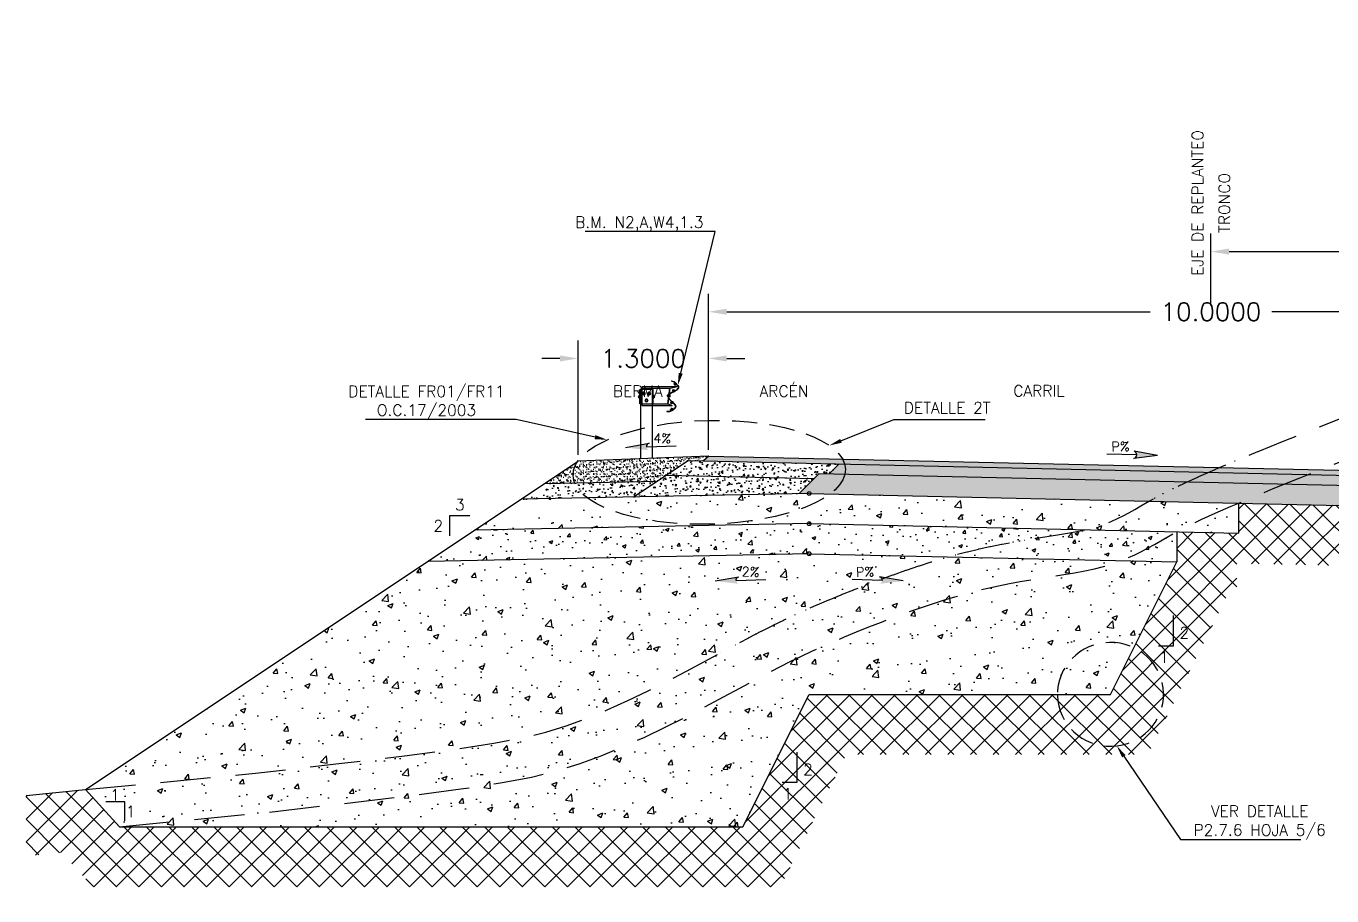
# Model space of a CAD drawing. Header units: metres. Extents: x 750563 to 756046, y 4495933 to 4497284.
# Drawn here: x 755722.03 to 755735.03, y 4496150 to 4496158.66 of the extents above; entities that cross this region are included whole.
import ezdxf
from ezdxf import colors
from ezdxf.entities.mleader import LeaderData, LeaderLine
from ezdxf.enums import TextEntityAlignment as Align
from ezdxf.math import Vec2, Vec3

# ---------------------------------------------------------------- set-up
doc = ezdxf.new("R2010")
doc.units = ezdxf.units.M
doc.linetypes.add('kv_TRAZOS', pattern=[0.75, 0.5, -0.25])
for name, color, linetype in [('00_TEXTO DETALLES', 7, 'Continuous'), ('00_TEXTOS', 7, 'Continuous'), ('00_VISTO', 7, 'Continuous'), ('00_VISTO2', 3, 'Continuous'), ('00TRAMA16', 16, 'Continuous'), ('00TRAMA251', 251, 'Continuous'), ('00TRAMA252', 252, 'Continuous'), ('00TRAMA253', 253, 'Continuous'), ('00TRAMA31', 31, 'Continuous'), ('00TRAMA32', 32, 'Continuous'), ('00TRAMA36', 36, 'Continuous')]:
    doc.layers.add(name, color=color, linetype=linetype)
doc.styles.get("Standard").update_dxf_attribs({"font": 'simplex.shx'})
doc.dimstyles.get("Standard").update_dxf_attribs({"dimtxt": 0.18, "dimasz": 0.18, "dimexe": 0.18, "dimexo": 0.0625, "dimgap": 0.09, "dimtad": 0, "dimtih": 1, "dimtoh": 1, "dimdec": 4, "dimzin": 0, "dimdsep": 46, "dimtxsty": 'Standard', "dimcen": 0.09, "dimadec": 0, "dimazin": 0, "dimtfac": 1, "dimtdec": 4, "dimtofl": 0, "dimtmove": 0, "dimatfit": 3, "dimfxl": 1, "dimtolj": 1, "dimtzin": 0, "dimarcsym": 0})

# ---------------------------------------------------------------- blocks, each defined once
blk = doc.blocks.new('Barrera')
at = {"layer": '00TRAMA251'}
for p, q in [((-0.386, 0.661), (-0.362, 0.661)), ((-0.386, 0.52), (-0.386, 0.661)), ((-0.379, 0.661), (-0.379, 0.52)), ((-0.362, 0.693), (-0.013, 0.693)), ((-0.362, 0.676), (-0.362, 0.693)), ((-0.362, 0.676), (-0.082, 0.676)), ((-0.362, 0.52), (-0.362, 0.676)), ((-0.259, 0.661), (-0.362, 0.661)), ((-0.259, 0.52), (-0.259, 0.661)), ((-0.108, 0.52), (-0.085, 0.676)), ((-0.104, 0.52), (-0.082, 0.676)), ((-0.082, 0.676), (-0.013, 0.693)), ((-0.079, 0.628), (-0.015, 0.663)), ((-0.078, 0.625), (-0.014, 0.66)), ((-0.072, 0.747), (-0.071, 0.75)), ((-0.072, 0.747), (-0.047, 0.739)), ((-0.071, 0.75), (-0.045, 0.742)), ((-0.052, 0.661), (-0.059, 0.658)), ((-0.059, 0.658), (-0.056, 0.652)), ((-0.059, 0.65), (-0.045, 0.658)), ((-0.052, 0.644), (-0.056, 0.65)), ((-0.055, 0.66), (-0.043, 0.637)), ((-0.052, 0.661), (-0.049, 0.656)), ((-0.047, 0.739), (-0.01, 0.701)), ((-0.043, 0.649), (-0.047, 0.656)), ((-0.045, 0.742), (-0.008, 0.703)), ((-0.037, 0.727), (-0.043, 0.721)), ((-0.043, 0.711), (-0.038, 0.715)), ((-0.043, 0.711), (-0.037, 0.705)), ((-0.029, 0.707), (-0.042, 0.718)), ((-0.038, 0.652), (-0.042, 0.659)), ((-0.04, 0.708), (-0.021, 0.726)), ((-0.033, 0.723), (-0.039, 0.717)), ((-0.037, 0.705), (-0.033, 0.71)), ((-0.018, 0.713), (-0.035, 0.731)), ((-0.022, 0.714), (-0.035, 0.726)), ((-0.025, 0.715), (-0.031, 0.71)), ((-0.021, 0.711), (-0.027, 0.706)), ((-0.397, 0.598), (-0.397, 0.583)), ((-0.396, 0.601), (-0.392, 0.601)), ((-0.396, 0.596), (-0.392, 0.596)), ((-0.396, 0.586), (-0.392, 0.586)), ((-0.396, 0.581), (-0.392, 0.581)), ((-0.389, 0.601), (-0.392, 0.601)), ((-0.389, 0.596), (-0.392, 0.596)), ((-0.389, 0.586), (-0.392, 0.586)), ((-0.389, 0.581), (-0.392, 0.581)), ((-0.388, 0.603), (-0.388, 0.577)), ((-0.386, 0.603), (-0.388, 0.603)), ((-0.388, 0.598), (-0.388, 0.583)), ((-0.388, 0.577), (-0.386, 0.577)), ((-0.386, 0.577), (-0.386, 0.603)), ((-0.36, 0.623), (-0.353, 0.635)), ((-0.36, 0.623), (-0.353, 0.611)), ((-0.34, 0.635), (-0.353, 0.635)), ((-0.34, 0.611), (-0.353, 0.611)), ((-0.333, 0.623), (-0.34, 0.635)), ((-0.333, 0.623), (-0.34, 0.611)), ((-0.332, 0.553), (-0.326, 0.565)), ((-0.332, 0.553), (-0.326, 0.541)), ((-0.312, 0.565), (-0.326, 0.565)), ((-0.312, 0.541), (-0.326, 0.541)), ((-0.305, 0.553), (-0.312, 0.565)), ((-0.305, 0.553), (-0.312, 0.541)), ((-0.305, 0.623), (-0.298, 0.635)), ((-0.305, 0.623), (-0.298, 0.611)), ((-0.285, 0.635), (-0.298, 0.635)), ((-0.285, 0.611), (-0.298, 0.611)), ((-0.278, 0.623), (-0.285, 0.635)), ((-0.278, 0.623), (-0.285, 0.611)), ((-0.252, 0.577), (-0.252, 0.603)), ((-0.252, 0.603), (-0.25, 0.603)), ((-0.25, 0.577), (-0.252, 0.577)), ((-0.25, 0.603), (-0.25, 0.577)), ((-0.25, 0.598), (-0.25, 0.583)), ((-0.249, 0.601), (-0.246, 0.601)), ((-0.249, 0.596), (-0.246, 0.596)), ((-0.249, 0.586), (-0.246, 0.586)), ((-0.249, 0.581), (-0.246, 0.581)), ((-0.242, 0.601), (-0.246, 0.601)), ((-0.242, 0.596), (-0.246, 0.596)), ((-0.242, 0.586), (-0.246, 0.586)), ((-0.242, 0.581), (-0.246, 0.581)), ((-0.241, 0.598), (-0.241, 0.583)), ((-0.117, 0.602), (-0.085, 0.598)), ((-0.112, 0.605), (-0.113, 0.597)), ((-0.113, 0.597), (-0.107, 0.596)), ((-0.112, 0.605), (-0.106, 0.604)), ((-0.108, 0.592), (-0.105, 0.608)), ((-0.099, 0.588), (-0.107, 0.589)), ((-0.098, 0.593), (-0.106, 0.594)), ((-0.097, 0.604), (-0.104, 0.606)), ((-0.096, 0.61), (-0.103, 0.611)), ((-0.1, 0.605), (-0.102, 0.593)), ((-0.097, 0.59), (-0.095, 0.607)), ((-0.096, 0.581), (-0.094, 0.595)), ((-0.093, 0.592), (-0.095, 0.593)), ((-0.091, 0.61), (-0.093, 0.596)), ((-0.091, 0.605), (-0.093, 0.605)), ((-0.091, 0.592), (-0.093, 0.592)), ((-0.092, 0.586), (-0.088, 0.61)), ((-0.092, 0.582), (-0.09, 0.596)), ((-0.089, 0.605), (-0.091, 0.605)), ((-0.088, 0.61), (-0.09, 0.596)), ((-0.085, 0.598), (-0.09, 0.598)), ((-0.089, 0.562), (-0.037, 0.51)), ((-0.087, 0.564), (-0.035, 0.512)), ((-0.072, 0.543), (-0.077, 0.537)), ((-0.077, 0.527), (-0.073, 0.532)), ((-0.077, 0.527), (-0.072, 0.522)), ((-0.064, 0.523), (-0.076, 0.535)), ((-0.075, 0.524), (-0.056, 0.543)), ((-0.068, 0.539), (-0.073, 0.534)), ((-0.072, 0.522), (-0.067, 0.526)), ((-0.053, 0.53), (-0.07, 0.547)), ((-0.057, 0.531), (-0.069, 0.542)), ((-0.06, 0.532), (-0.065, 0.526)), ((-0.057, 0.641), (-0.061, 0.647)), ((-0.056, 0.528), (-0.061, 0.522)), ((-0.056, 0.637), (-0.035, 0.649)), ((-0.054, 0.641), (-0.04, 0.65)), ((-0.362, 0.52), (-0.386, 0.52)), ((-0.381, 0.52), (-0.104, 0.52)), ((-0.362, 0.503), (-0.362, 0.52)), ((-0.362, 0.503), (-0.062, 0.503)), ((-0.259, 0.52), (-0.252, 0.52)), ((-0.115, 0.445), (-0.116, 0.442)), ((-0.116, 0.442), (-0.088, 0.443)), ((-0.115, 0.445), (-0.089, 0.446)), ((-0.104, 0.52), (-0.062, 0.503)), ((-0.089, 0.446), (-0.043, 0.472)), ((-0.088, 0.443), (-0.041, 0.47)), ((-0.076, 0.455), (-0.08, 0.461)), ((-0.071, 0.475), (-0.078, 0.472)), ((-0.078, 0.464), (-0.064, 0.473)), ((-0.078, 0.472), (-0.074, 0.466)), ((-0.071, 0.458), (-0.075, 0.464)), ((-0.075, 0.451), (-0.053, 0.463)), ((-0.074, 0.474), (-0.061, 0.451)), ((-0.073, 0.455), (-0.059, 0.464)), ((-0.071, 0.475), (-0.068, 0.47)), ((-0.062, 0.464), (-0.066, 0.47)), ((-0.057, 0.467), (-0.061, 0.473))]:
    blk.add_line(p, q, dxfattribs=at)
for points in [[(-0.252, 0.52), (-0.252, 0.661), (-0.259, 0.661)], [(-0.379, 0.52), (-0.379, -0.026)], [(-0.259, -0.017), (-0.259, 0.52)]]:
    blk.add_lwpolyline(points, dxfattribs=at)
at = {"layer": '00TRAMA251', "extrusion": (0, 0, -1)}
for centre, major_axis, start_param, end_param in [((-0.058, 0.647), (-0.00255, 0.00255), 5.641836, 7.403865), ((-0.046, 0.643), (0.00882, 0.00882), 4.489103, 5.415005), ((-0.043, 0.655), (0.00255, 0.00255), 4.07104, 5.833068), ((-0.039, 0.721), (0.00255, 0.00255), 2.239578, 4.001607), ((-0.042, 0.653), (-0.00255, 0.00255), 2.500244, 4.262272), ((-0.027, 0.721), (0.00882, 0.00882), 2.657642, 3.583543), ((-0.037, 0.723), (0.00255, 0.00255), -0.902014, 0.860014), ((-0.036, 0.713), (0.0129, 0.0129), -0.709727, 0.754499), ((-0.037, 0.711), (-0.00882, 0.00882), 1.086845, 2.012747), ((-0.027, 0.709), (0.00255, 0.00255), 2.239578, 4.001607), ((-0.025, 0.711), (-0.00255, 0.00255), 0.668782, 2.43081), ((-0.027, 0.684), (0.017, 0.017), 0.012415, 1.85305), ((-0.027, 0.684), (0.0191, 0.0191), 0.012415, 1.85305), ((-0.393, 0.598), (-0.00228, 0.00228), 4.610001, 6.385573), ((-0.386, 0.591), (-0.00769, 0.00769), 5.019169, 5.976405), ((-0.393, 0.583), (0.00228, 0.00228), 3.039306, 4.814675), ((-0.391, 0.598), (0.00228, 0.00228), -0.102388, 1.673184), ((-0.399, 0.591), (0.00769, 0.00769), 0.30678, 1.264017), ((-0.391, 0.583), (-0.00228, 0.00228), 1.46851, 3.243879), ((-0.346, 0.623), (0.00955, 0.00955), 3.926991, 10.210176), ((-0.346, 0.623), (0.00601, 0.00601), 3.926991, 10.210176), ((-0.319, 0.553), (0.00955, 0.00955), 3.926991, 10.210176), ((-0.319, 0.553), (0.00601, 0.00601), 3.926991, 10.210176), ((-0.291, 0.623), (0.00955, 0.00955), 3.926991, 10.210176), ((-0.291, 0.623), (0.00601, 0.00601), 3.926991, 10.210176), ((-0.239, 0.591), (-0.00769, 0.00769), 5.019169, 5.976405), ((-0.247, 0.598), (-0.00228, 0.00228), 4.610001, 6.385573), ((-0.247, 0.583), (0.00228, 0.00228), 3.039306, 4.814675), ((-0.244, 0.598), (-0.00228, 0.00228), 1.468408, 3.243981), ((-0.252, 0.591), (0.00769, 0.00769), 0.30678, 1.264017), ((-0.244, 0.583), (-0.00228, 0.00228), 1.46851, 3.243879), ((-0.104, 0.591), (0.00255, 0.00255), 3.18707, 4.949098), ((-0.094, 0.598), (0.00882, 0.00882), 3.605133, 4.531034), ((-0.102, 0.608), (0.00255, 0.00255), 3.18707, 4.949098), ((-0.101, 0.591), (0.00255, 0.00255), 0.045477, 1.807505), ((-0.109, 0.601), (0.00882, 0.00882), 0.463541, 1.389442), ((-0.099, 0.608), (0.00255, 0.00255), 0.045477, 1.807505), ((-0.072, 0.579), (-0.017, 0.017), 4.716369, 5.640904), ((-0.072, 0.579), (0.0149, 0.0149), 3.145572, 4.070108), ((-0.103, 0.6), (0.0129, 0.0129), 0.194378, 1.658604), ((-0.068, 0.607), (0.017, 0.017), 4.070108, 4.994643), ((-0.068, 0.607), (-0.0149, 0.0149), 5.640904, 6.565439), ((-0.074, 0.537), (0.00255, 0.00255), 2.219631, 3.981659), ((-0.062, 0.538), (-0.00882, 0.00882), 4.208491, 5.134392), ((-0.072, 0.539), (-0.00255, 0.00255), 0.648834, 2.410863), ((-0.071, 0.529), (0.0129, 0.0129), -0.729674, 0.734552), ((-0.072, 0.527), (-0.00882, 0.00882), 1.066898, 1.992799), ((-0.062, 0.526), (0.00255, 0.00255), 2.219631, 3.981659), ((-0.06, 0.528), (0.00255, 0.00255), -0.921962, 0.840066), ((-0.056, 0.644), (-0.00255, 0.00255), 2.500244, 4.262272), ((-0.052, 0.655), (0.0129, 0.0129), 1.121735, 2.585961), ((-0.054, 0.656), (-0.00882, 0.00882), 2.918307, 3.844208), ((-0.076, 0.461), (0.00255, 0.00255), 4.058535, 5.820563), ((-0.075, 0.458), (0.00255, 0.00255), 0.916942, 2.678971), ((-0.065, 0.458), (-0.00882, 0.00882), 6.047395, 6.973296), ((-0.071, 0.469), (-0.0129, 0.0129), 2.680026, 4.144252), ((-0.072, 0.47), (-0.00882, 0.00882), 2.905802, 3.831703), ((-0.062, 0.469), (-0.00255, 0.00255), 5.629331, 7.39136), ((-0.061, 0.467), (0.00255, 0.00255), 0.916942, 2.678971), ((-0.055, 0.493), (0.017, 0.017), 0.00398, 1.844615), ((-0.055, 0.493), (0.0191, 0.0191), 0.00398, 1.844615)]:
    blk.add_ellipse(centre, major_axis=major_axis, ratio=1, start_param=start_param, end_param=end_param, dxfattribs=at)
blk = doc.blocks.new('*D181')
at = {"color": 0, "lineweight": -2, "transparency": 16777216}
for p, q in [((755728.827, 4496154.445), (755728.827, 4496155.999)), ((755738.827, 4496154.22), (755738.827, 4496155.999)), ((755729.007, 4496155.819), (755733.223, 4496155.819)), ((755738.647, 4496155.819), (755734.432, 4496155.819))]:
    blk.add_line(p, q, dxfattribs=at)
at = {"color": 0, "transparency": 16777216}
for points in [[(755729.007, 4496155.849), (755729.007, 4496155.789), (755728.827, 4496155.819)], [(755738.647, 4496155.849), (755738.647, 4496155.789), (755738.827, 4496155.819)]]:
    blk.add_solid(points, dxfattribs=at)
at = {"layer": 'Defpoints', "color": 0, "transparency": 16777216}
for p in [(755738.827, 4496155.819), (755728.827, 4496154.383), (755738.827, 4496154.158)]:
    blk.add_point(p, dxfattribs=at)
at = {"color": 0, "transparency": 16777216, "insert": (755733.827, 4496155.819), "char_height": 0.18, "attachment_point": 5}
blk.add_mtext('\\A1;10.0000', dxfattribs=at)
blk = doc.blocks.new('*D182')
at = {"color": 0, "lineweight": -2, "transparency": 16777216}
for p, q in [((755727.527, 4496154.393), (755727.527, 4496155.534)), ((755728.827, 4496154.445), (755728.827, 4496155.534)), ((755727.347, 4496155.354), (755727.167, 4496155.354)), ((755729.007, 4496155.354), (755729.187, 4496155.354))]:
    blk.add_line(p, q, dxfattribs=at)
at = {"color": 0, "transparency": 16777216}
for points in [[(755727.347, 4496155.384), (755727.347, 4496155.324), (755727.527, 4496155.354)], [(755729.007, 4496155.384), (755729.007, 4496155.324), (755728.827, 4496155.354)]]:
    blk.add_solid(points, dxfattribs=at)
at = {"layer": 'Defpoints', "color": 0, "transparency": 16777216}
for p in [(755727.527, 4496155.354), (755728.827, 4496154.383), (755727.527, 4496154.33)]:
    blk.add_point(p, dxfattribs=at)
at = {"color": 0, "transparency": 16777216, "insert": (755728.177, 4496155.354), "char_height": 0.18, "attachment_point": 5}
blk.add_mtext('\\A1;1.3000', dxfattribs=at)
blk = doc.blocks.new('*D184')
at = {"color": 0, "lineweight": -2, "transparency": 16777216}
for p, q in [((755733.827, 4496155.882), (755733.827, 4496156.598)), ((755738.827, 4496154.22), (755738.827, 4496156.598)), ((755734.007, 4496156.418), (755735.792, 4496156.418)), ((755738.647, 4496156.418), (755736.863, 4496156.418))]:
    blk.add_line(p, q, dxfattribs=at)
at = {"color": 0, "transparency": 16777216}
for points in [[(755734.007, 4496156.448), (755734.007, 4496156.388), (755733.827, 4496156.418)], [(755738.647, 4496156.448), (755738.647, 4496156.388), (755738.827, 4496156.418)]]:
    blk.add_solid(points, dxfattribs=at)
at = {"layer": 'Defpoints', "color": 0, "transparency": 16777216}
for p in [(755738.827, 4496156.418), (755733.827, 4496155.819), (755738.827, 4496154.158)]:
    blk.add_point(p, dxfattribs=at)
at = {"color": 0, "transparency": 16777216, "insert": (755736.327, 4496156.418), "char_height": 0.18, "attachment_point": 5}
blk.add_mtext('\\A1;5.0000', dxfattribs=at)

msp = doc.modelspace()

# ---------------------------------------------------------------- hatches: boundary and pattern name
at = {"layer": '00_TEXTOS'}
for points in [[(755728.23371, 4496154.51047, 0.32826208), (755728.20848, 4496154.47409, 0.32826208), (755728.23571, 4496154.43918), (755728.0005, 4496154.46826)], [(755733.06282, 4496154.42936, -0.32826208), (755733.08805, 4496154.39298, -0.32826208), (755733.06082, 4496154.35807), (755733.29603, 4496154.38714)], [(755729.12627, 4496153.18111, 0.32826208), (755729.10104, 4496153.14473, 0.32826208), (755729.12827, 4496153.10982), (755728.89306, 4496153.1389)], [(755730.52869, 4496153.18111, -0.32826208), (755730.55392, 4496153.14473, -0.32826208), (755730.52669, 4496153.10982), (755730.76189, 4496153.1389)]]:
    msp.add_hatch(color=256, dxfattribs=at).paths.add_polyline_path(points)
at = {"layer": '00TRAMA16'}
h = msp.add_hatch(dxfattribs=at)
h.set_pattern_fill('AR-CONC', color=256, scale=0.003, style=0)
h.set_pattern_definition([(50, (755722.62383, 4496150.6923), (0.546554, -0.047817), [0.05715, -0.62865]), (355, (755722.6238, 4496150.6923), (-0.105728, 0.57317), [0.04572, -0.50292]), (100.451, (755722.66937, 4496150.68834), (0.440828, 0.52535), [0.04857, -0.53427]), (46.184, (755722.6238, 4496150.8447), (0.813237, -0.126127), [0.085725, -0.942975]), (96.636, (755722.6916, 4496150.8342), (0.71221, 0.742277), [0.072855, -0.801405]), (351.184, (755722.6238, 4496150.8447), (0.712214, 0.742275), [0.06858, -0.75438]), (21, (755722.70003, 4496150.8066), (0.454845, -0.306797), [0.05715, -0.62865]), (326, (755722.7, 4496150.8066), (0.185406, 0.552564), [0.04572, -0.50292]), (71.4514, (755722.73793, 4496150.78106), (0.64025, 0.245769), [0.04857, -0.53427]), (37.5, (755722.62383, 4496150.69232), (0.0092658, 0.253665), [0, -0.496824, 0, -0.51054, 0, -0.504825]), (7.5, (755722.62383, 4496150.69232), (0.200459, 0.300542), [0, -0.291084, 0, -0.485394, 0, -0.192405]), (327.5, (755722.4539, 4496150.69232), (0.4067718, -0.0171862), [0, -0.1905, 0, -0.59436, 0, -0.78867]), (317.5, (755722.3777, 4496150.69232), (0.444388, 0.07628), [0, -0.24765, 0, -0.394716, 0, -0.56007])])
h.paths.add_polyline_path([(755732.82756, 4496152.00997), (755733.48638, 4496153.32762), (755729.82748, 4496153.40986), (755726.03285, 4496153.33397), (755722.62383, 4496151.06128), (755722.9638, 4496150.69232), (755729.16873, 4496150.69232), (755729.82756, 4496152.00997)])
at = {"layer": '00TRAMA251'}
h = msp.add_hatch(dxfattribs=at)
h.set_pattern_fill('AR-SAND', color=256, scale=0.001, style=0)
h.set_pattern_definition([(37.5, (755573.97127, 4496163.985406), (-0.001600031, 0.048941324), [0, -0.038608, 0, -0.04318, 0, -0.041275]), (7.5, (755573.97127, 4496163.985406), (0.044952328, 0.07168251), [0, -0.020828, 0, -0.034798, 0, -0.013335]), (327.5, (755573.94003, 4496163.985406), (0.079099237, 0.000143718), [0, -0.0127, 0, -0.04572, 0, -0.05969]), (317.5, (755573.94003, 4496163.985406), (0.076355645, 0.022292932), [0, -0.00635, 0, -0.029972, 0, -0.03429])])
h.paths.add_polyline_path([(755727.52748, 4496154.33039), (755727.19292, 4496154.10735), (755728.31663, 4496154.12982), (755728.62748, 4496154.33706), (755728.77748, 4496154.33369), (755728.82748, 4496154.38257)])
msp.add_hatch(color=256, dxfattribs=at).paths.add_polyline_path([(755728.82748, 4496154.38257), (755728.77748, 4496154.33369), (755738.87748, 4496154.10668), (755738.82748, 4496154.15782)])
h = msp.add_hatch(dxfattribs=at)
h.set_pattern_fill('AR-CONC', color=256, scale=0.003, style=0)
h.set_pattern_definition([(50, (755726.4969, 4496153.6139), (0.546554, -0.047817), [0.05715, -0.62865]), (355, (755726.4969, 4496153.6139), (-0.10573, 0.57317), [0.04572, -0.50292]), (100.451, (755726.54243, 4496153.6099), (0.440828, 0.52535), [0.04857, -0.53427]), (46.184, (755726.4969, 4496153.7663), (0.81324, -0.126127), [0.085725, -0.942975]), (96.636, (755726.56465, 4496153.7558), (0.71221, 0.74228), [0.072855, -0.801405]), (351.184, (755726.4969, 4496153.7663), (0.71221, 0.74228), [0.06858, -0.75438]), (21, (755726.5731, 4496153.7282), (0.454845, -0.306797), [0.05715, -0.62865]), (326, (755726.5731, 4496153.7282), (0.185406, 0.552564), [0.04572, -0.50292]), (71.451, (755726.611, 4496153.7026), (0.64025, 0.24577), [0.04857, -0.53427]), (37.5, (755726.49688, 4496153.61388), (0.009266, 0.253665), [0, -0.496824, 0, -0.51054, 0, -0.504825]), (7.5, (755726.49688, 4496153.61388), (0.200459, 0.300542), [0, -0.291084, 0, -0.485394, 0, -0.192405]), (327.5, (755726.32696, 4496153.61388), (0.406772, -0.017186), [0, -0.1905, 0, -0.59436, 0, -0.78867]), (317.5, (755726.25076, 4496153.61388), (0.444388, 0.07628), [0, -0.24765, 0, -0.394716, 0, -0.56007])])
h.paths.add_polyline_path([(755734.10126, 4496153.91395), (755729.82748, 4496154.01001), (755726.96092, 4496153.95268), (755726.49688, 4496153.64332), (755729.82748, 4496153.70993), (755734.10126, 4496153.61388)])
at = {"layer": '00TRAMA252'}
msp.add_hatch(color=256, dxfattribs=at).paths.add_polyline_path([(755737.52748, 4496154.13702), (755730.12748, 4496154.30334), (755730.02748, 4496154.20557), (755737.62748, 4496154.03475)])
at = {"layer": '00TRAMA253'}
h = msp.add_hatch(dxfattribs=at)
h.set_pattern_fill('ANSI37', color=256, scale=0.05, style=0)
h.set_pattern_definition([(45, (755722.03334, 4496150.09232), (-0.1122532, 0.1122532), []), (135, (755722.03334, 4496150.09232), (-0.1122532, -0.1122532), [])])
h.paths.add_polyline_path([(755745.66926, 4496155.23956), (755746.38309, 4496155.23956), (755746.51779, 4496155.23956), (755748.7047, 4496157.42647), (755749.64155, 4496158.0529), (755749.69551, 4496158.05533), (755750.03777, 4496158.06259), (755750.03777, 4496158.66272), (755749.68042, 4496158.65514, 0.00591116), (755749.67097, 4496158.65483), (755749.44729, 4496158.64479), (755748.32215, 4496157.89245)])
h.paths.add_polyline_path([(755746.51779, 4496155.23956), (755746.38309, 4496155.23956), (755745.66926, 4496155.23956), (755744.29609, 4496153.86639), (755741.80218, 4496153.79644), (755741.62748, 4496153.75887), (755739.82748, 4496153.78525), (755739.79382, 4496153.44972), (755739.39382, 4496153.44972), (755739.36701, 4496153.7956), (755734.10126, 4496153.91395), (755734.10126, 4496153.61388), (755733.48638, 4496153.6277), (755733.48638, 4496153.32762), (755732.82756, 4496152.00997), (755729.82756, 4496152.00997), (755729.16873, 4496150.69232), (755722.96398, 4496150.69232), (755722.96382, 4496150.69231), (755722.62383, 4496151.06128), (755722.03334, 4496151.00416), (755722.03334, 4496150.40136), (755722.38471, 4496150.43535), (755722.70079, 4496150.09232), (755729.53955, 4496150.09232), (755730.19838, 4496151.40997), (755733.19838, 4496151.40997), (755734.00138, 4496153.01597), (755734.08638, 4496153.01406), (755734.08638, 4496153.31414), (755739.81634, 4496153.18535), (755740.86643, 4496153.16996), (755744.55155, 4496153.27332)])
msp.add_hatch(color=256, dxfattribs=at).paths.add_polyline_path([(755729.92748, 4496154.20781), (755729.72748, 4496154.00801), (755729.82748, 4496154.01001), (755737.92748, 4496153.82796), (755737.72748, 4496154.0325)])
at = {"layer": '00TRAMA31'}
h = msp.add_hatch(dxfattribs=at)
h.set_pattern_fill('AR-CONC', color=256, scale=0.002, style=0)
h.set_pattern_definition([(50, (755726.03285, 4496153.32762), (0.364369, -0.031878), [0.0381, -0.4191]), (355, (755726.03285, 4496153.32762), (-0.070486, 0.382113), [0.03048, -0.33528]), (100.451, (755726.0632, 4496153.32497), (0.293885, 0.350233), [0.03238, -0.35618]), (46.184, (755726.03285, 4496153.4292), (0.542158, -0.084085), [0.05715, -0.62865]), (96.636, (755726.07803, 4496153.4222), (0.47481, 0.49485), [0.04857, -0.53427]), (351.184, (755726.03285, 4496153.4292), (0.47481, 0.49485), [0.04572, -0.50292]), (21, (755726.08365, 4496153.40382), (0.30323, -0.204531), [0.0381, -0.4191]), (326, (755726.08365, 4496153.40382), (0.123604, 0.368376), [0.03048, -0.33528]), (71.4514, (755726.10892, 4496153.38678), (0.426833, 0.163846), [0.03238, -0.35618]), (37.5, (755726.03285, 4496153.32762), (0.0061772, 0.16911), [0, -0.331216, 0, -0.34036, 0, -0.33655]), (7.5, (755726.03285, 4496153.32762), (0.1336393, 0.200361), [0, -0.194056, 0, -0.323596, 0, -0.12827]), (327.5, (755725.91957, 4496153.32762), (0.2711812, -0.0114575), [0, -0.127, 0, -0.39624, 0, -0.52578]), (317.5, (755725.86877, 4496153.32762), (0.296258, 0.050853), [0, -0.1651, 0, -0.263144, 0, -0.37338])])
h.paths.add_polyline_path([(755733.48638, 4496153.6277), (755729.82748, 4496153.70993), (755726.49688, 4496153.64332), (755726.03285, 4496153.33397), (755729.82748, 4496153.40986), (755733.48638, 4496153.32762)])
at = {"layer": '00TRAMA32'}
h = msp.add_hatch(dxfattribs=at)
h.set_pattern_fill('AR-CONC', color=256, scale=0.0008, style=0)
h.set_pattern_definition([(50, (755800.92881, 4495930.85701), (0.145747735, -0.01275127), [0.01524, -0.16764]), (355, (755800.92881, 4495930.857), (-0.02819426, 0.15284531), [0.012192, -0.134112]), (100.451, (755800.94095, 4495930.85594), (0.117554, 0.14009335), [0.012952, -0.142472]), (46.1842, (755800.9288, 4495930.89765), (0.21686323, -0.03363386), [0.02286, -0.25146]), (96.6356, (755800.94688, 4495930.89484), (0.18992339, 0.19794044), [0.019428, -0.213708]), (351.184, (755800.9288, 4495930.89765), (0.18992368, 0.1979401), [0.018288, -0.201168]), (21, (755800.94913, 4495930.88749), (0.121291904, -0.081812415), [0.01524, -0.16764]), (326, (755800.94913, 4495930.88749), (0.04944162, 0.14735037), [0.012192, -0.134112]), (71.4514, (755800.95924, 4495930.88067), (0.17073319, 0.06553829), [0.012952, -0.142472]), (37.5, (755800.92881, 4495930.857007), (0.002470883, 0.067644031), [0, -0.1324864, 0, -0.136144, 0, -0.13462]), (7.5, (755800.92881, 4495930.85701), (0.05345573, 0.08014446), [0, -0.0776224, 0, -0.1294384, 0, -0.051308]), (327.5, (755800.883494, 4495930.85701), (0.108472476, -0.004582995), [0, -0.0508, 0, -0.158496, 0, -0.210312]), (317.5, (755800.86317, 4495930.85701), (0.118503345, 0.020341193), [0, -0.06604, 0, -0.1052576, 0, -0.149352])])
h.paths.add_polyline_path([(755728.40976, 4496154.19191), (755729.82766, 4496154.16004), (755729.88072, 4496154.1611), (755729.92748, 4496154.20781), (755730.02748, 4496154.20557), (755730.12748, 4496154.30334), (755728.62748, 4496154.33706)])
at = {"layer": '00TRAMA36'}
h = msp.add_hatch(dxfattribs=at)
h.set_pattern_fill('AR-CONC', color=256, scale=0.0008, style=0)
h.set_pattern_definition([(50, (755727.01553, 4496153.95374), (0.145748, -0.012751), [0.01524, -0.16764]), (355, (755727.01553, 4496153.95374), (-0.028194, 0.152845), [0.012192, -0.134112]), (100.451, (755727.02767, 4496153.95268), (0.117554, 0.140093), [0.012952, -0.142472]), (46.184, (755727.01553, 4496153.99438), (0.216863, -0.033634), [0.02286, -0.25146]), (96.636, (755727.0336, 4496153.99158), (0.189923, 0.19794), [0.019428, -0.213708]), (351.184, (755727.01553, 4496153.99438), (0.189924, 0.19794), [0.018288, -0.201168]), (21, (755727.03585, 4496153.98422), (0.121292, -0.081812), [0.01524, -0.16764]), (326, (755727.03585, 4496153.98422), (0.049442, 0.14735), [0.012192, -0.134112]), (71.451, (755727.04595, 4496153.9774), (0.170733, 0.065538), [0.012952, -0.142472]), (37.5, (755727.015525, 4496153.95374), (0.0024709, 0.067644), [0, -0.1324864, 0, -0.136144, 0, -0.13462]), (7.5, (755727.015525, 4496153.95374), (0.0534557, 0.0801445), [0, -0.0776224, 0, -0.1294384, 0, -0.051308]), (327.5, (755726.97021, 4496153.95374), (0.1084725, -0.004583), [0, -0.0508, 0, -0.158496, 0, -0.210312]), (317.5, (755726.94989, 4496153.95374), (0.1185033, 0.020341), [0, -0.06604, 0, -0.1052576, 0, -0.149352])])
h.paths.add_polyline_path([(755728.08457, 4496153.97512), (755728.31658, 4496154.12979), (755727.24753, 4496154.10841), (755727.01553, 4496153.95374)])
h = msp.add_hatch(dxfattribs=at)
h.set_pattern_fill('AR-CONC', color=256, scale=0.0008, style=0)
h.set_pattern_definition([(50, (755728.08457, 4496153.97512), (0.145748, -0.012751), [0.01524, -0.16764]), (355, (755728.08457, 4496153.97512), (-0.028194, 0.152845), [0.012192, -0.134112]), (100.451, (755728.09672, 4496153.97406), (0.117554, 0.140093), [0.012952, -0.142472]), (46.184, (755728.08457, 4496154.01576), (0.216863, -0.033634), [0.02286, -0.25146]), (96.636, (755728.10265, 4496154.01296), (0.189923, 0.19794), [0.019428, -0.213708]), (351.184, (755728.08457, 4496154.01576), (0.189924, 0.19794), [0.018288, -0.201168]), (21, (755728.10489, 4496154.0056), (0.121292, -0.0818124), [0.01524, -0.16764]), (326, (755728.1049, 4496154.0056), (0.049442, 0.14735), [0.012192, -0.134112]), (71.451, (755728.115, 4496153.99878), (0.170733, 0.065538), [0.012952, -0.142472]), (37.5, (755728.084573, 4496153.97512), (0.0024709, 0.067644), [0, -0.1324864, 0, -0.136144, 0, -0.13462]), (7.5, (755728.08457, 4496153.97512), (0.0534557, 0.0801445), [0, -0.0776224, 0, -0.1294384, 0, -0.051308]), (327.5, (755728.03926, 4496153.97512), (0.1084725, -0.004583), [0, -0.0508, 0, -0.158496, 0, -0.210312]), (317.5, (755728.01894, 4496153.97512), (0.1185033, 0.020341), [0, -0.06604, 0, -0.1052576, 0, -0.149352])])
h.paths.add_polyline_path([(755729.72301, 4496154.00789), (755729.87748, 4496154.15892), (755728.40976, 4496154.19191), (755728.08457, 4496153.97512)])

# ---------------------------------------------------------------- linework, layer by layer
at = {"layer": '00_TEXTO DETALLES', "color": 2, "linetype": 'kv_TRAZOS', "ltscale": 0.5}
msp.add_ellipse((755728.83308, 4496154.22031), major_axis=(1.3556, 0.03078), ratio=0.38130633, dxfattribs=at)
at = {"layer": '00_TEXTO DETALLES', "color": 2, "linetype": 'kv_TRAZOS', "ltscale": 0.5, "extrusion": (0, 0, -1)}
msp.add_ellipse((755732.82756, 4496152.00997), major_axis=(-0.52856, -0.012), ratio=0.97793797, dxfattribs=at)
at = {"layer": '00_TEXTOS'}
for points in [[(755728.0005, 4496154.46826), (755728.23371, 4496154.51047)], [(755728.20848, 4496154.47409), (755728.50496, 4496154.48241)], [(755733.08805, 4496154.39298), (755732.79157, 4496154.40129)], [(755733.29603, 4496154.38714), (755733.06082, 4496154.35807)], [(755733.29603, 4496154.38714), (755733.06282, 4496154.42936)], [(755726.44882, 4496153.78827), (755726.24882, 4496153.78827)], [(755726.24882, 4496153.78827), (755726.24882, 4496153.58827)], [(755723.0157, 4496150.93889), (755722.82689, 4496150.93889)], [(755723.0157, 4496150.75008), (755723.0157, 4496150.93889)]]:
    msp.add_lwpolyline(points, dxfattribs=at)
for points in [[(755728.23371, 4496154.51047, 0.32826208), (755728.20848, 4496154.47409)], [(755733.06082, 4496154.35807, 0.32826208), (755733.08805, 4496154.39298)], [(755733.08805, 4496154.39298, 0.32826208), (755733.06282, 4496154.42936)]]:
    msp.add_lwpolyline(points, format="xyb", dxfattribs=at)
at = {"layer": '00_TEXTOS', "flags": 128}
for points in [[(755728.89306, 4496153.1389), (755729.12627, 4496153.18111)], [(755730.76189, 4496153.1389), (755730.52869, 4496153.18111)], [(755729.10104, 4496153.14473), (755729.39752, 4496153.15305)], [(755730.55392, 4496153.14473), (755730.25743, 4496153.15305)], [(755733.30367, 4496152.49389), (755733.45367, 4496152.49389), (755733.45367, 4496152.79389)], [(755729.55795, 4496151.13418), (755729.70795, 4496151.13418), (755729.70795, 4496151.43418)]]:
    msp.add_lwpolyline(points, dxfattribs=at)
for points in [[(755729.10104, 4496153.14473, -0.32826208), (755729.12627, 4496153.18111)], [(755730.52869, 4496153.18111, -0.32826208), (755730.55392, 4496153.14473)]]:
    msp.add_lwpolyline(points, format="xyb", dxfattribs=at)
at = {"layer": '00_VISTO'}
for centre in [(755729.82748, 4496154.01001), (755729.82748, 4496153.7089), (755729.82748, 4496153.40986), (755729.82748, 4496153.40986)]:
    msp.add_circle(centre, 0.01895, dxfattribs=at)
at = {"layer": '00_VISTO2'}
for p, q in [((755728.82748, 4496154.38257), (755728.77748, 4496154.33369)), ((755728.62748, 4496154.33706), (755728.08462, 4496153.97515)), ((755730.12748, 4496154.30334), (755730.02748, 4496154.20557)), ((755728.31663, 4496154.12982), (755727.19292, 4496154.10735)), ((755729.92748, 4496154.20781), (755729.72748, 4496154.00801)), ((755729.82748, 4496154.01001), (755726.96092, 4496153.95268)), ((755734.10126, 4496153.91395), (755734.10126, 4496153.61388)), ((755729.82748, 4496153.70993), (755726.49688, 4496153.64332)), ((755733.48638, 4496153.6277), (755733.48638, 4496153.32762)), ((755729.82748, 4496153.40986), (755726.03285, 4496153.33397))]:
    msp.add_line(p, q, dxfattribs=at)
for points in [[(755728.82748, 4496154.38257), (755727.52748, 4496154.33039)], [(755728.82748, 4496154.38257), (755738.82748, 4496154.15782)], [(755722.62383, 4496151.06128), (755727.52748, 4496154.33039)], [(755728.62748, 4496154.33706), (755739.02748, 4496154.10331)], [(755729.92748, 4496154.20781), (755737.72748, 4496154.0325)], [(755729.82748, 4496154.01001), (755739.82748, 4496153.78525)], [(755729.82748, 4496153.70993), (755734.10126, 4496153.61388)], [(755729.82748, 4496153.40986), (755733.48638, 4496153.32762)], [(755722.03334, 4496151.00416), (755722.62383, 4496151.06128)], [(755722.96382, 4496150.69231), (755722.62383, 4496151.06128)]]:
    msp.add_lwpolyline(points, dxfattribs=at)
at = {"layer": '00_VISTO2', "flags": 128}
for points in [[(755728.40976, 4496154.19191), (755729.87748, 4496154.15892)], [(755729.82756, 4496152.00997), (755732.82756, 4496152.00997), (755733.48638, 4496153.32762)], [(755722.96398, 4496150.69232), (755729.16873, 4496150.69232), (755729.82756, 4496152.00997)]]:
    msp.add_lwpolyline(points, dxfattribs=at)
at = {"layer": '00TRAMA16', "color": 80, "linetype": 'kv_TRAZOS', "flags": 128}
msp.add_lwpolyline([(755722.62383, 4496151.06128), (755724.31698, 4496151.22507), (755725.14748, 4496151.3199), (755725.80083, 4496151.39811), (755726.30528, 4496151.46431), (755726.68863, 4496151.5229), (755726.97915, 4496151.57802), (755727.20784, 4496151.634), (755727.40953, 4496151.69653), (755727.61203, 4496151.77075), (755727.81764, 4496151.85548), (755728.0229, 4496151.94781), (755728.22489, 4496152.04489), (755728.42085, 4496152.14389), (755728.60821, 4496152.24199), (755728.78458, 4496152.33645), (755728.94718, 4496152.42427, -0.00067591), (755728.94814, 4496152.42479), (755729.0944, 4496152.50327, -0.00143863), (755729.09643, 4496152.50436), (755729.22789, 4496152.57393, -0.00201437), (755729.23075, 4496152.57543), (755729.3505, 4496152.63757, -0.00261552), (755729.35422, 4496152.63948), (755729.46534, 4496152.69568, -0.00314706), (755729.46985, 4496152.69792), (755729.57543, 4496152.74966, -0.00349147), (755729.58046, 4496152.75209), (755729.68358, 4496152.80084, -0.00355184), (755729.68874, 4496152.80324), (755729.79248, 4496152.8505, -0.00330029), (755729.7973, 4496152.85266), (755729.90475, 4496152.89991, -0.00285676), (755729.90895, 4496152.90172), (755730.02245, 4496152.95009, -0.00260017), (755730.02628, 4496152.9517), (755730.14518, 4496153.00092, -0.00250368), (755730.14889, 4496153.00243), (755730.27178, 4496153.05186, -0.00250015), (755730.2755, 4496153.05334), (755730.401, 4496153.10237, -0.002581), (755730.40485, 4496153.10385), (755730.53155, 4496153.15184, -0.00274783), (755730.53567, 4496153.15338), (755730.66217, 4496153.19972, -0.00301198), (755730.66671, 4496153.20135), (755730.79162, 4496153.2454, -0.00339642), (755730.79676, 4496153.24717), (755730.91868, 4496153.28832, -0.00388059), (755730.92457, 4496153.29026), (755731.04246, 4496153.32802, -0.00422866), (755731.04892, 4496153.33003), (755731.16315, 4496153.36449, -0.00447807), (755731.17003, 4496153.3665), (755731.28135, 4496153.39793, -0.00465637), (755731.28854, 4496153.39988), (755731.39768, 4496153.42851, -0.00474735), (755731.40504, 4496153.43037), (755731.51274, 4496153.45644, -0.00473931), (755731.52012, 4496153.45815), (755731.62711, 4496153.48192, -0.00462697), (755731.63435, 4496153.48345), (755731.74137, 4496153.50515, -0.00441256), (755731.7483, 4496153.5065), (755731.85609, 4496153.52638, -0.00388172), (755731.86221, 4496153.52746), (755731.9712, 4496153.54582, -0.00244807), (755731.97507, 4496153.54645), (755732.08457, 4496153.56379, -0.00085146), (755732.08592, 4496153.564), (755732.19433, 4496153.5808), (755732.29933, 4496153.59738), (755732.39903, 4496153.61413), (755732.4921, 4496153.63141), (755732.577, 4496153.64946), (755732.65246, 4496153.66837), (755732.71968, 4496153.6886), (755732.78171, 4496153.71056), (755732.84043, 4496153.73441), (755732.89719, 4496153.76025), (755732.9533, 4496153.78823), (755733.00993, 4496153.81848), (755733.06814, 4496153.85107), (755733.12897, 4496153.88594), (755733.1922, 4496153.92219, -0.0027959), (755733.19609, 4496153.9244), (755733.26392, 4496153.96228, -0.00476205), (755733.2706, 4496153.96593), (755733.34763, 4496154.00706, -0.005492), (755733.35543, 4496154.01111), (755733.44627, 4496154.05707, -0.00529989), (755733.45388, 4496154.06082), (755733.56313, 4496154.11322, -0.00465189), (755733.56987, 4496154.11637), (755733.70215, 4496154.17681, -0.0038839), (755733.70782, 4496154.17935), (755733.86773, 4496154.24943, -0.00316515), (755733.87238, 4496154.25143), (755734.06452, 4496154.33275, -0.00244774), (755734.06813, 4496154.33426), (755734.2952, 4496154.42776, -0.001606), (755734.29758, 4496154.42873), (755734.55467, 4496154.53266, -0.00104015), (755734.55621, 4496154.53328), (755734.83649, 4496154.64523, -0.00067536), (755734.8375, 4496154.64563), (755735.13415, 4496154.76319, -0.00041253), (755735.13476, 4496154.76343), (755735.44096, 4496154.88419), (755735.75018, 4496155.00586), (755736.05501, 4496155.12579), (755736.34828, 4496155.24143), (755736.625, 4496155.35113), (755736.88583, 4496155.45563), (755737.13328, 4496155.55639), (755737.3699, 4496155.65492), (755737.59831, 4496155.75273), (755737.77133, 4496155.8293), (755739.21714, 4496156.41209), (755739.36333, 4496156.49335, -0.00287513), (755739.36736, 4496156.49556), (755739.60798, 4496156.62573, -0.00357421), (755739.61303, 4496156.62841), (755739.85419, 4496156.75445, -0.00424037), (755739.86023, 4496156.75754), (755740.10322, 4496156.87933, -0.00481463), (755740.11014, 4496156.88272), (755740.35614, 4496157.00015, -0.00517308), (755740.36365, 4496157.00363), (755740.61341, 4496157.11657, -0.0054497), (755740.62139, 4496157.12008), (755740.87555, 4496157.2284, -0.00568338), (755740.88396, 4496157.23187), (755741.14316, 4496157.33544, -0.00587139), (755741.15192, 4496157.33882), (755741.41681, 4496157.43751, -0.00601219), (755741.42586, 4496157.44076), (755741.69707, 4496157.53445, -0.00610542), (755741.70634, 4496157.53752), (755741.98452, 4496157.62607, -0.00615189), (755741.99394, 4496157.62894), (755742.27972, 4496157.71223, -0.00618839), (755742.28926, 4496157.71488), (755742.58423, 4496157.79298, -0.00618463), (755742.59382, 4496157.79539), (755742.90325, 4496157.86917, -0.00587757), (755742.91242, 4496157.87125), (755743.24252, 4496157.9418, -0.00530854), (755743.25085, 4496157.94349), (755743.60783, 4496158.0119, -0.00459351), (755743.61506, 4496158.01322), (755744.00514, 4496158.08056, -0.00383563), (755744.01119, 4496158.08156), (755744.44057, 4496158.14893, -0.00310875), (755744.44549, 4496158.14967), (755744.92039, 4496158.21814, -0.00245578), (755744.92428, 4496158.21868), (755745.45091, 4496158.28933, -0.00212242), (755745.45427, 4496158.28977), (755746.03694, 4496158.36291, -0.00269347), (755746.04122, 4496158.36342), (755746.67668, 4496158.43624, -0.00338754), (755746.68207, 4496158.43682), (755747.36516, 4496158.50574, -0.00402298), (755747.37157, 4496158.50634), (755748.09715, 4496158.56776, -0.00463883), (755748.10455, 4496158.56832), (755748.86747, 4496158.61867, -0.00526159), (755748.87587, 4496158.61914), (755749.44729, 4496158.64479)], format="xyb", dxfattribs=at)
at = {"layer": '00TRAMA16', "linetype": 'kv_TRAZOS', "flags": 128}
msp.add_lwpolyline([(755722.96382, 4496150.69231), (755724.35893, 4496150.82727), (755725.19394, 4496150.92261), (755725.85063, 4496151.00121), (755726.36152, 4496151.06826), (755726.75616, 4496151.12857), (755727.06405, 4496151.18699), (755727.31471, 4496151.24835), (755727.53767, 4496151.31747), (755727.75712, 4496151.39791), (755727.97592, 4496151.48807), (755728.19161, 4496151.58509), (755728.40173, 4496151.68608), (755728.60382, 4496151.78817), (755728.79542, 4496151.8885), (755728.97405, 4496151.98417), (755729.13727, 4496152.07233), (755729.28353, 4496152.15081), (755729.415, 4496152.22039), (755729.53475, 4496152.28253), (755729.64587, 4496152.33873), (755729.75145, 4496152.39047), (755729.85457, 4496152.43923), (755729.95831, 4496152.48649), (755730.06576, 4496152.53374), (755730.17926, 4496152.58211), (755730.29816, 4496152.63133), (755730.42106, 4496152.68076), (755730.54655, 4496152.72979), (755730.67325, 4496152.77778), (755730.79975, 4496152.82412), (755730.92466, 4496152.86817), (755731.04658, 4496152.90932), (755731.16447, 4496152.94708), (755731.2787, 4496152.98155), (755731.39002, 4496153.01297), (755731.49916, 4496153.0416), (755731.60686, 4496153.06767), (755731.71384, 4496153.09143), (755731.82086, 4496153.11313), (755731.92865, 4496153.13301), (755732.03765, 4496153.15137), (755732.14715, 4496153.16872), (755732.25615, 4496153.1856), (755732.36366, 4496153.20259), (755732.46868, 4496153.22023), (755732.57021, 4496153.23908), (755732.66724, 4496153.2597), (755732.75878, 4496153.28265), (755732.84413, 4496153.30833), (755732.9238, 4496153.33654), (755732.9986, 4496153.36692), (755733.06934, 4496153.39912), (755733.13684, 4496153.43277), (755733.20189, 4496153.46753), (755733.26532, 4496153.50304), (755733.32792, 4496153.53893), (755733.39115, 4496153.57518), (755733.45898, 4496153.61307), (755733.53601, 4496153.65419), (755733.62685, 4496153.70015), (755733.73611, 4496153.75255), (755733.86838, 4496153.81299), (755734.02829, 4496153.88307), (755734.22043, 4496153.96439), (755734.4475, 4496154.05788), (755734.70458, 4496154.16181), (755734.98486, 4496154.27376), (755735.28151, 4496154.39133), (755735.58771, 4496154.51209), (755735.89663, 4496154.63363), (755736.20146, 4496154.75356), (755736.49536, 4496154.86945), (755736.77308, 4496154.97955), (755737.03563, 4496155.08473), (755737.28559, 4496155.18652), (755737.52551, 4496155.28642), (755737.75799, 4496155.38598), (755737.98558, 4496155.4867), (755738.21087, 4496155.59012), (755738.43641, 4496155.69775), (755738.4832, 4496155.72096), (755739.56418, 4496156.14726), (755739.7983, 4496156.27391), (755740.03946, 4496156.39994), (755740.28245, 4496156.52174), (755740.52845, 4496156.63916), (755740.77822, 4496156.7521), (755741.03238, 4496156.86042), (755741.29158, 4496156.96399), (755741.55646, 4496157.06268), (755741.82768, 4496157.15637), (755742.10585, 4496157.24492), (755742.39164, 4496157.3282), (755742.6866, 4496157.4063), (755742.99603, 4496157.48008), (755743.32613, 4496157.55064), (755743.68311, 4496157.61905), (755744.07319, 4496157.6864), (755744.50257, 4496157.75376), (755744.97747, 4496157.82223), (755745.50409, 4496157.89288), (755746.08676, 4496157.96602), (755746.72222, 4496158.03884), (755747.40532, 4496158.10776), (755748.13089, 4496158.16919), (755748.80229, 4496158.2135)], dxfattribs=at)

# ---------------------------------------------------------------- block references
at = {"layer": '00TRAMA251'}
msp.add_blockref('Barrera', (755728.52748, 4496154.38257), dxfattribs=at)

# ---------------------------------------------------------------- texts
at = {"layer": '00_TEXTOS'}
for s, p in [('EJE DE REPLANTEO', (755733.69462, 4496156.90212)), ('TRONCO', (755733.96041, 4496156.90212))]:
    msp.add_text(s, height=0.1125, rotation=90, dxfattribs=at).set_placement(p, align=Align.MIDDLE_CENTER)
for s, p in [('BERMA', (755728.12262, 4496155.02816)), ('ARCÉN', (755729.57748, 4496155.02816)), ('CARRIL', (755732.11507, 4496155.03193))]:
    msp.add_text(s, height=0.1125, dxfattribs=at).set_placement(p, align=Align.MIDDLE_CENTER)
for s, rotation, p in [('4%%%', 358.393343, (755728.2756, 4496154.51445)), ('P%%%', 1.606657, (755732.83811, 4496154.42821)), ('2%%%', 358.393343, (755729.15464, 4496153.18547)), ('P%%%', 1.606657, (755730.29505, 4496153.17971))]:
    msp.add_text(s, height=0.093748, rotation=rotation, dxfattribs=at).set_placement(p)
for s, p in [('2', (755733.51316, 4496152.56571)), ('1', (755733.31006, 4496152.32407)), ('2', (755729.76744, 4496151.20601)), ('1', (755729.56433, 4496150.96437))]:
    msp.add_text(s, height=0.1125, dxfattribs=at).set_placement(p)
at = {"layer": '00_TEXTOS', "char_height": 0.1125, "width": 0.0572455, "attachment_point": 5}
for s, insert in [('3', (755726.35017, 4496153.89829)), ('2', (755726.13587, 4496153.68701)), ('1', (755722.91846, 4496151.00907)), ('1', (755723.07366, 4496150.84274))]:
    msp.add_mtext(s, dxfattribs=dict(at, insert=insert))

# ---------------------------------------------------------------- dimensions: what is measured, and where the dimension line sits
for base, p1, p2, picture, middle in [((755738.82748, 4496156.41781), (755733.82748, 4496155.81922), (755738.82748, 4496154.15782), '*D184', (755736.32748, 4496156.41781)), ((755738.82748, 4496155.81922), (755728.82748, 4496154.38257), (755738.82748, 4496154.15782), '*D181', (755733.82748, 4496155.81922)), ((755727.52748, 4496155.3544), (755728.82748, 4496154.38257), (755727.52748, 4496154.33039), '*D182', (755728.17748, 4496155.3544))]:
    dim = msp.add_linear_dim(base=base, p1=p1, p2=p2, dimstyle='Standard')
    dim.commit()
    dim.dimension.update_dxf_attribs({"geometry": picture, "text_midpoint": middle})

# ---------------------------------------------------------------- leaders
at = {"layer": '00_TEXTO DETALLES'}
ml = msp.add_multileader_mtext('Standard', dxfattribs=at)
ml.set_content('DETALLE FR01/FR11\\PO.C.17/2003', color=256)
ml.set_leader_properties()
ml.build(insert=Vec2(0, 0))
ml.multileader.update_dxf_attribs({"text_left_attachment_type": 5, "text_right_attachment_type": 5, "dogleg_length": 0, "arrow_head_size": 0.125})
ctx = ml.context
ctx.base_point, ctx.char_height, ctx.arrow_head_size, ctx.landing_gap_size, ctx.plane_origin = Vec3(755725.15701, 4496154.74515), 0.1125, 0.125, 0.05, Vec3(755724.3994, 4496144.74402)
ctx.left_attachment, ctx.right_attachment, ctx.text_align_type = 5, 5, 1
notes = []
notes.append((ctx, [(1, (1, 1, 0), (755726.91237, 4496154.74515), (-1, 0), 0, [(0, [(755727.81846, 4496154.54359)], 0, [])])]))
ctx.mtext.insert, ctx.mtext.alignment, ctx.mtext.line_spacing_style, ctx.mtext.flow_direction = Vec3(755726.01862, 4496155.08265), 2, 2, 5
ml = msp.add_multileader_mtext('Standard', dxfattribs=at)
ml.set_content('DETALLE 2T', color=256)
ml.set_leader_properties()
ml.build(insert=Vec2(0, 0))
ml.multileader.update_dxf_attribs({"text_left_attachment_type": 5, "text_right_attachment_type": 5, "dogleg_length": 0, "arrow_head_size": 0.125})
ctx = ml.context
ctx.base_point, ctx.char_height, ctx.arrow_head_size, ctx.landing_gap_size, ctx.plane_origin = Vec3(755730.67195, 4496154.74712), 0.1125, 0.125, 0.05, Vec3(755723.50408, 4496150.29588)
ctx.left_attachment, ctx.right_attachment, ctx.text_align_type = 5, 5, 1
notes.append((ctx, [(0, (1, 1, 0), (755730.67195, 4496154.74712), (1, 0), 0, [(0, [(755730.02856, 4496154.48736)], 0, [])])]))
ctx.mtext.insert, ctx.mtext.alignment, ctx.mtext.line_spacing_style, ctx.mtext.flow_direction = Vec3(755731.20141, 4496154.91962), 2, 2, 5
ml = msp.add_multileader_mtext('Standard', dxfattribs=at)
ml.set_content('VER DETALLE\\PP2.7.6 HOJA 5/6', color=256)
ml.set_leader_properties()
ml.build(insert=Vec2(0, 0))
ml.multileader.update_dxf_attribs({"text_left_attachment_type": 5, "text_right_attachment_type": 5, "dogleg_length": 0, "arrow_head_size": 0.125})
ctx = ml.context
ctx.base_point, ctx.char_height, ctx.arrow_head_size, ctx.landing_gap_size, ctx.plane_origin = Vec3(755733.52269, 4496150.56507), 0.1125, 0.125, 0.05, Vec3(755726.74489, 4496148.16365)
ctx.left_attachment, ctx.right_attachment, ctx.text_align_type = 5, 5, 1
notes.append((ctx, [(0, (1, 1, 0), (755733.52269, 4496150.56507), (1, 0), 0, [(0, [(755732.8899, 4496151.4966)], 0, [])])]))
ctx.mtext.insert, ctx.mtext.alignment, ctx.mtext.line_spacing_style, ctx.mtext.flow_direction = Vec3(755734.31197, 4496150.90257), 2, 2, 5
at = {"layer": '00_TEXTOS'}
ml = msp.add_multileader_mtext('Standard', dxfattribs=at)
ml.set_content('B.M. N2,A,W4,1.3 ', color=256)
ml.set_leader_properties()
ml.build(insert=Vec2(0, 0))
ml.multileader.update_dxf_attribs({"text_left_attachment_type": 5, "text_right_attachment_type": 5, "dogleg_length": 0, "arrow_head_size": 0.125})
ctx = ml.context
ctx.base_point, ctx.char_height, ctx.arrow_head_size, ctx.landing_gap_size, ctx.plane_origin = Vec3(755727.38833, 4496156.6165), 0.1125, 0.125, 0.05, Vec3(755726.46195, 4496153.23995)
ctx.left_attachment, ctx.right_attachment, ctx.text_align_type = 5, 5, 1
notes.append((ctx, [(1, (1, 1, 0), (755728.8919, 4496156.6165), (-1, 0), 0, [(0, [(755728.51979, 4496155.08536)], 0, [])])]))
ctx.mtext.insert, ctx.mtext.alignment, ctx.mtext.line_spacing_style, ctx.mtext.flow_direction = Vec3(755728.13744, 4496156.7665), 2, 2, 5
for ctx, leaders in notes:
    for number, flags, end, landing, length, lines in leaders:
        leader = LeaderData()
        leader.index, (leader.has_last_leader_line, leader.has_dogleg_vector, leader.attachment_direction) = number, flags
        leader.last_leader_point, leader.dogleg_vector, leader.dogleg_length = Vec3(end), Vec3(landing), length
        for number, points, colour, breaks in lines:
            line = LeaderLine()
            line.index, line.vertices, line.color, line.breaks = number, Vec3.list(points), colors.encode_raw_color(colour), breaks
            leader.lines.append(line)
        ctx.leaders.append(leader)

doc.saveas('drawing.dxf')
